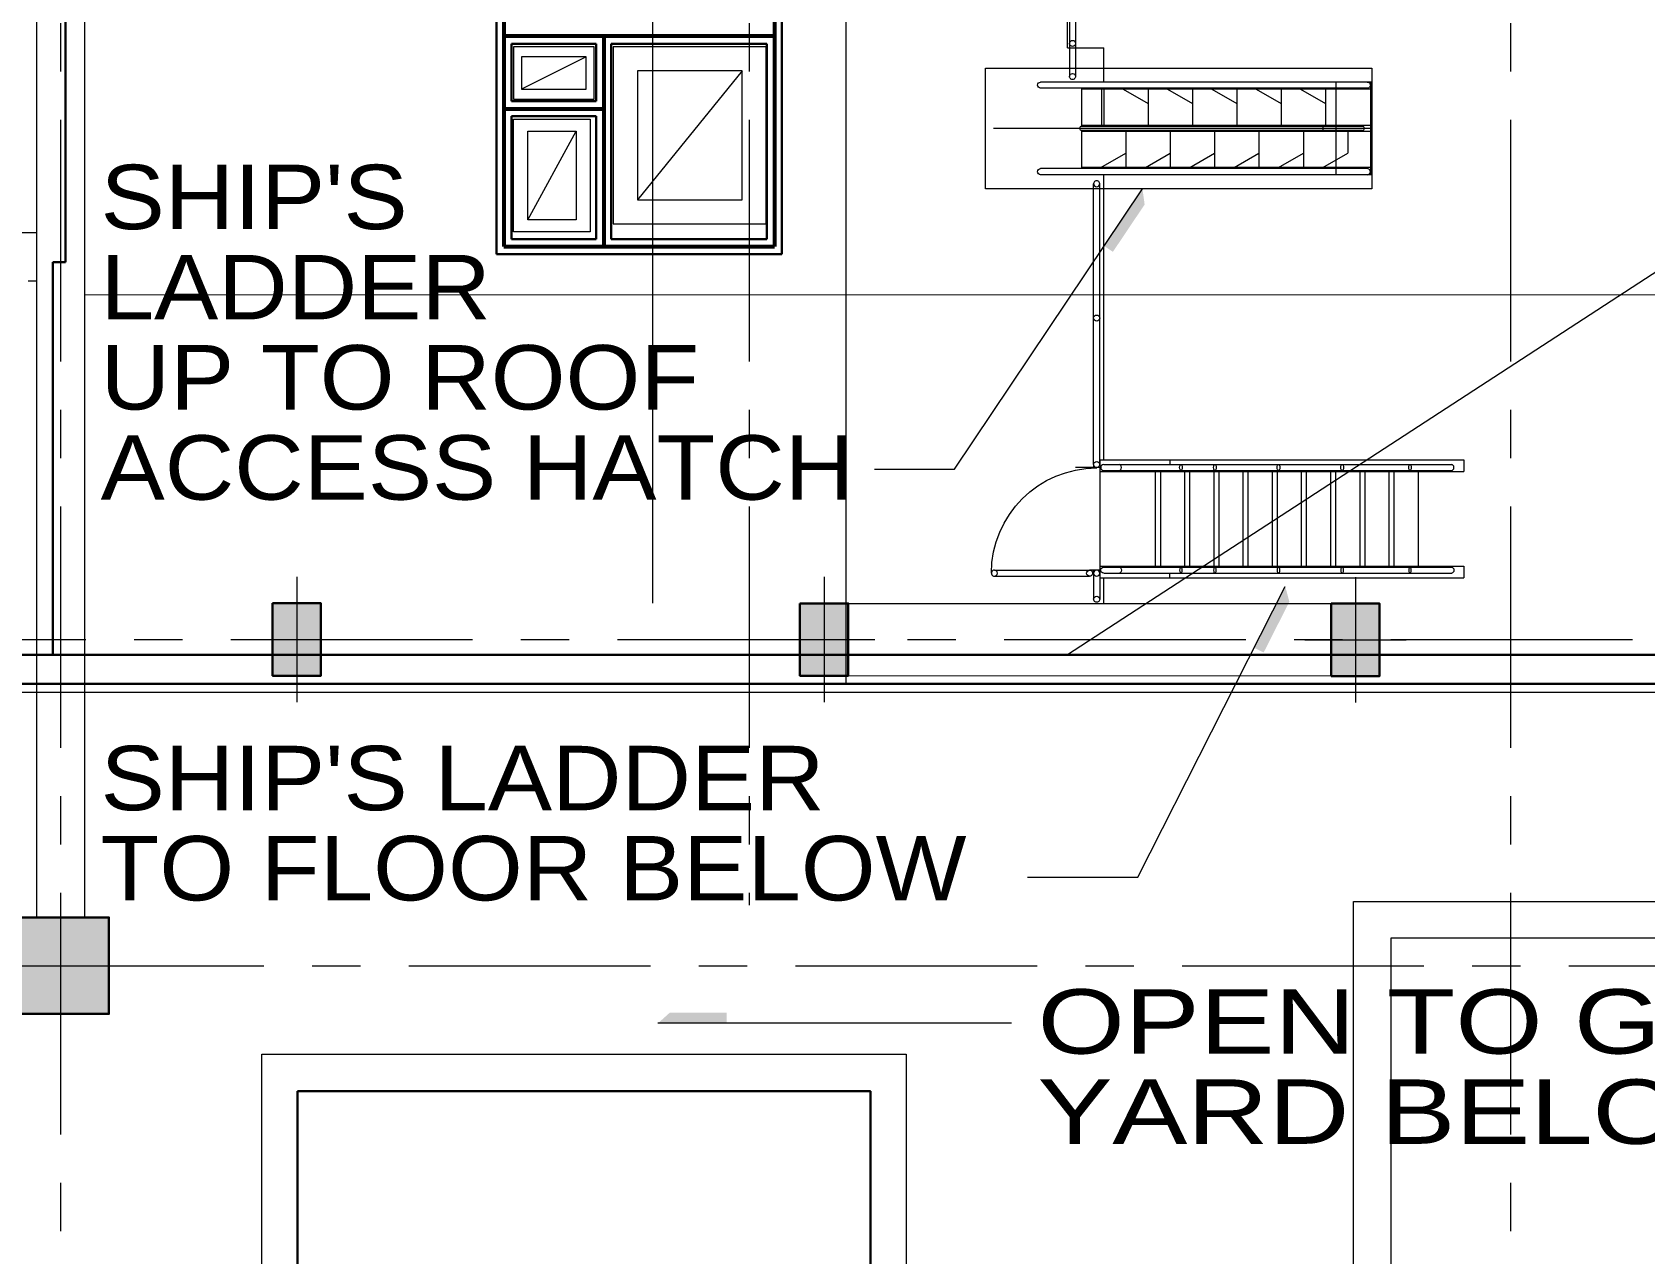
# Model space of a CAD drawing. Header units: inches. Extents: x -35176 to 0, y -3216 to 2257.
# Drawn here: x -14939.9 to -14539.5, y 295.6 to 599 of the extents above; entities that cross this region are included whole.
import ezdxf
from ezdxf import colors
from ezdxf.entities.mleader import LeaderData, LeaderLine
from ezdxf.enums import TextEntityAlignment as Align
from ezdxf.math import Vec2, Vec3

# ---------------------------------------------------------------- set-up
doc = ezdxf.new("R2010")
doc.units = ezdxf.units.IN
doc.header["$LTSCALE"] = 48
doc.header["$MEASUREMENT"] = 0
doc.linetypes.add('A114$0$CENTER', pattern=[2, 1.25, -0.25, 0.25, -0.25])
for name, color, linetype in [('A114$0$A-ANNO-PATT-13-14', 8, 'Continuous'), ('A114$0$A-ANNO-TEXT', 8, 'Continuous'), ('A114$0$A-COLS-COLS13-14', 8, 'Continuous'), ('A114$0$A-FLOR-HRAL', 8, 'Continuous'), ('A114$0$A-FLOR-OPN-TO-BELOW', 8, 'Continuous'), ('A114$0$A-FLOR-SLAB', 8, 'Continuous'), ('A114$0$A-FLOR-STRS', 8, 'Continuous'), ('A114$0$A-GRID-GRD13-14', 8, 'Continuous'), ('A114$0$A-GRID-GRDP0-15', 8, 'Continuous'), ('A114$0$A-HVAC-RDFF', 8, 'Continuous'), ('A114$0$A-WALL-FIRE', 8, 'Continuous'), ('A114$0$A-WALL-FULL-EXTR', 8, 'Continuous'), ('A114$0$A-WALL-FULL-INTR', 8, 'Continuous'), ('A114$0$E-POWER-GEN', 8, 'Continuous'), ('A114$0$Level 1', 8, 'Continuous'), ('A114$0$Level 27', 8, 'Continuous'), ('A114$0$M-CONC-PAD', 8, 'Continuous'), ('A114$0$M-HVAC-13TH', 8, 'Continuous'), ('A114$0$S-BEAM', 8, 'Continuous'), ('A114$0$S-STRUCT-ABOVE', 8, 'Continuous'), ('E-Anno-Keyn', 72, 'Continuous'), ('E-Anno-Note', 6, 'Continuous'), ('M-HVAC-text', 6, 'Continuous'), ('XREF', 7, 'Continuous')]:
    doc.layers.add(name, color=color, linetype=linetype)
doc.styles.add('A114$0$style-Arial', font='arial.ttf')
doc.styles.add('M08', font='arial.ttf', dxfattribs={"height": 7.68})
doc.styles.add('MAMEP ANNO', font='arial.ttf', dxfattribs={"height": 0.101562})
doc.styles.get("Standard").update_dxf_attribs({"font": 'simplex.shx'})

# ---------------------------------------------------------------- blocks, each defined once
blk = doc.blocks.new('A114')
at = {"layer": 'A114$0$A-ANNO-PATT-13-14', "lineweight": 0}
for points in [[(-22088.3836, 439.1759, 0), (-22076.3837, 439.1759, 0), (-22088.3836, 457.1759, 0), (-22076.3837, 457.1759, 0)], [(-21957.4341, 439.1601, 0), (-21945.4341, 439.1601, 0), (-21957.4341, 457.1601, 0), (-21945.4341, 457.1601, 0)], [(-21825.4845, 439.0827, 0), (-21813.4846, 439.0827, 0), (-21825.4845, 457.0827, 0), (-21813.4846, 457.0827, 0)]]:
    blk.add_solid(points, dxfattribs=at)
at = {"layer": 'A114$0$A-ANNO-PATT-13-14', "lineweight": 30}
blk.add_solid([(-22129.0236, 355.1574), (-22129.0236, 379.1574), (-22153.0236, 355.1574), (-22153.0236, 379.1574)], dxfattribs=at)
at = {"layer": 'A114$0$A-ANNO-TEXT', "lineweight": 0}
blk.add_line((-21904.9134, 352.8562), (-21992.674, 352.8562), dxfattribs=at)
at = {"layer": 'A114$0$A-ANNO-TEXT', "lineweight": 0, "flags": 128}
for points in [[(-21938.9164, 490.5193), (-21919.0658, 490.5193), (-21872.3835, 560.1351)], [(-21900.9129, 389.1184), (-21873.4878, 389.1184), (-21836.9209, 461.3796)]]:
    blk.add_lwpolyline(points, dxfattribs=at)
at = {"layer": 'A114$0$A-ANNO-TEXT', "lineweight": 0}
for points in [[(-21872.3835, 560.1351), (-21881.9048, 545.9362), (-21871.83, 556.224), (-21879.711, 544.4714)], [(-21872.3835, 560.1351), (-21881.9048, 545.9362), (-21871.83, 556.224), (-21879.711, 544.4714)], [(-21836.9209, 461.3796), (-21844.6399, 446.1257), (-21835.8947, 457.5651), (-21842.2838, 444.9392)], [(-21836.9209, 461.3796), (-21844.6399, 446.1257), (-21835.8947, 457.5651), (-21842.2838, 444.9392)], [(-21992.674, 352.8562), (-21975.5782, 352.8562), (-21989.7338, 355.4941), (-21975.5834, 355.4941)], [(-21992.674, 352.8562), (-21975.5782, 352.8562), (-21989.7338, 355.4941), (-21975.5834, 355.4941)]]:
    blk.add_solid(points, dxfattribs=at)
at = {"layer": 'A114$0$A-COLS-COLS13-14', "lineweight": 13}
for p, q in [((-22082.3836, 463.7513, 0.001), (-22082.3836, 432.6006, 0.001)), ((-21951.4341, 463.7354, 0.001), (-21951.4341, 432.5847, 0.001)), ((-21819.4845, 463.658, 0.001), (-21819.4845, 432.5074, 0.001)), ((-22094.959, 448.1759, 0.001), (-22069.8083, 448.1759, 0.001)), ((-21964.0094, 448.1601, 0.001), (-21938.8588, 448.1601, 0.001)), ((-21832.0599, 448.0827, 0.001), (-21806.9092, 448.0827, 0.001))]:
    blk.add_line(p, q, dxfattribs=at)
at = {"layer": 'A114$0$A-COLS-COLS13-14', "lineweight": 30}
for points in [[(-22088.3836, 457.1759), (-22076.3837, 457.1759), (-22076.3837, 439.1759), (-22088.3836, 439.1759)], [(-21957.4341, 457.1601), (-21945.4341, 457.1601), (-21945.4341, 439.1601), (-21957.4341, 439.1601)], [(-21825.4845, 457.0827), (-21813.4846, 457.0827), (-21813.4846, 439.0827), (-21825.4845, 439.0827)], [(-22153.0236, 355.1574, 0.0005), (-22129.0236, 355.1574, 0.0005), (-22129.0236, 379.1574, 0.0005), (-22153.0236, 379.1574, 0.0005)]]:
    blk.add_3dface(points, dxfattribs=at)
at = {"layer": 'A114$0$A-FLOR-HRAL', "lineweight": 13}
for p, q in [((-21890.4912, 713.8512), (-21890.4913, 588.0358)), ((-21888.9912, 713.1012), (-21888.9913, 588.0344)), ((-21884.4912, 491.6547), (-21884.4913, 561.3837)), ((-21882.9912, 491.6532), (-21882.9913, 561.3851)), ((-21909.1264, 465.404), (-21885.4913, 465.4032)), ((-21884.4913, 464.6532), (-21884.4913, 458.1868)), ((-21882.9913, 464.6532), (-21882.9913, 458.1853)), ((-21909.1264, 463.904), (-21885.4927, 463.9032))]:
    blk.add_line(p, q, dxfattribs=at)
at = {"layer": 'A114$0$A-FLOR-HRAL', "lineweight": 0}
for p, q in [((-21882.9913, 490.9032), (-21888.9913, 490.9032)), ((-21884.4913, 491.6547), (-21884.4913, 490.9032)), ((-21882.9913, 491.6532), (-21882.9913, 490.9032)), ((-21882.9913, 465.4032), (-21885.4913, 465.4032)), ((-21884.4913, 464.6518), (-21884.4913, 465.4032)), ((-21882.9913, 464.6532), (-21882.9913, 465.4032))]:
    blk.add_line(p, q, dxfattribs=at)
at = {"layer": 'A114$0$A-FLOR-HRAL', "lineweight": 0, "extrusion": (0, 0, -1)}
for centre, radius, start, end in [((21889.7413, 596.2446), 0.75, 0.112047, 180.000109), ((21889.7413, 596.2446), 0.75, 180.000109, 0.112047), ((21889.7413, 588.0344), 0.75, 0.112047, 180.000109), ((21883.7413, 464.6532), 26.1351, 360, 90), ((21883.7413, 491.6532), 0.75, 0.112047, 180.000109), ((21885.4913, 464.6532), 0.75, 270.112047, 90.000109), ((21883.7413, 458.1853), 0.75, 0.112047, 180.000109)]:
    blk.add_arc(centre, radius, start, end, dxfattribs=at)
at = {"layer": 'A114$0$A-FLOR-HRAL', "lineweight": 13, "extrusion": (0, 0, -1)}
for centre, start, end in [((21889.7413, 588.0344), 180.000109, 0.112047), ((21883.7413, 491.6532), 180.000109, 0.112047), ((21885.4913, 464.6532), 90.000109, 270.112047), ((21883.7413, 458.1853), 180.000109, 0.112047)]:
    blk.add_arc(centre, 0.75, start, end, dxfattribs=at)
at = {"layer": 'A114$0$A-FLOR-HRAL', "lineweight": 13}
for centre, start, end in [((-21883.7413, 561.3851), 0.000109, 180.112047), ((-21909.1264, 464.654), 90.000109, 270.112047), ((-21883.7413, 464.6532), 0.000109, 180.112047)]:
    blk.add_arc(centre, 0.75, start, end, dxfattribs=at)
at = {"layer": 'A114$0$A-FLOR-HRAL', "lineweight": 0}
for centre, start, end in [((-21883.7413, 561.3851), 180.112047, 0.000109), ((-21883.7413, 528.0192), 0, 359.999994), ((-21909.1264, 464.654), 270.112047, 90.000109), ((-21883.7413, 464.6532), 180.112047, 0.000109)]:
    blk.add_arc(centre, 0.75, start, end, dxfattribs=at)
at = {"layer": 'A114$0$A-FLOR-OPN-TO-BELOW', "lineweight": 0}
blk.add_line((-21419.7855, 751.0361), (-21890.993, 444.3798), dxfattribs=at)
at = {"layer": 'A114$0$A-FLOR-SLAB', "lineweight": 13}
for p, q in [((-21890.993, 595.125), (-21890.993, 715.103)), ((-21890.993, 595.125), (-21881.993, 595.1192)), ((-21881.993, 586.6351), (-21881.993, 595.1192)), ((-21881.993, 492.7782), (-21881.993, 563.6351)), ((-21881.993, 457.1191), (-21881.993, 463.5282))]:
    blk.add_line(p, q, dxfattribs=at)
at = {"layer": 'A114$0$A-FLOR-SLAB', "lineweight": 0}
for points in [[(-22008.5236, 595.4074), (-22028.5236, 595.4074), (-22028.5236, 582.4074), (-22008.5236, 582.4074)], [(-21965.7736, 595.4074), (-22003.7736, 595.4074), (-22003.7736, 551.4074), (-21965.7736, 551.4074)], [(-21965.7736, 595.4074), (-22003.7736, 595.4074), (-22003.7736, 551.4074), (-21965.7736, 551.4074)], [(-22028.5236, 577.4074), (-22009.5236, 577.4074), (-22009.5236, 549.4074), (-22028.5236, 549.4074)]]:
    blk.add_3dface(points, dxfattribs=at)
at = {"layer": 'A114$0$A-FLOR-STRS', "lineweight": 0}
for p, q in [((-21882.9913, 492.7782), (-21792.5888, 492.7784)), ((-21882.9913, 492.7782), (-21882.9913, 463.5282)), ((-21865.5379, 492.7783), (-21865.5379, 491.6533)), ((-21792.5888, 492.7784), (-21792.5888, 489.9034)), ((-21882.9913, 489.9032), (-21792.5888, 489.9034)), ((-21881.993, 491.6532), (-21795.5581, 491.6534)), ((-21881.993, 490.1532), (-21795.5581, 490.1534)), ((-21869.2498, 489.9033), (-21869.2498, 466.4033)), ((-21867.9281, 489.9033), (-21867.9281, 466.4033)), ((-21865.5379, 490.1533), (-21865.5379, 489.9033)), ((-21861.9281, 489.9033), (-21861.9281, 466.4033)), ((-21860.6792, 489.9033), (-21860.6792, 466.4033)), ((-21854.6792, 489.9033), (-21854.6792, 466.4033)), ((-21853.4303, 489.9033), (-21853.4303, 466.4033)), ((-21847.4303, 489.9033), (-21847.4303, 466.4033)), ((-21846.1814, 489.9033), (-21846.1814, 466.4033)), ((-21840.1814, 489.9033), (-21840.1814, 466.4033)), ((-21838.9325, 490.1533), (-21838.9325, 466.4033)), ((-21832.9325, 489.9033), (-21832.9325, 466.4033)), ((-21831.6836, 489.9033), (-21831.6836, 466.4033)), ((-21825.6836, 489.9034), (-21825.6836, 466.4034)), ((-21824.4347, 489.9034), (-21824.4347, 466.4034)), ((-21818.4347, 489.9034), (-21818.4347, 466.4034)), ((-21817.1858, 489.9034), (-21817.1858, 466.4034)), ((-21811.1858, 489.9034), (-21811.1858, 466.4034)), ((-21809.9369, 489.9034), (-21809.9369, 466.4034)), ((-21803.9369, 489.9034), (-21803.9369, 466.4034)), ((-21882.9912, 466.4032), (-21792.5888, 466.4034)), ((-21881.993, 466.1533), (-21795.5581, 466.1531)), ((-21881.993, 464.6533), (-21795.5581, 464.6531)), ((-21865.5379, 466.1533), (-21865.5379, 466.4033)), ((-21865.5379, 463.5283), (-21865.5379, 464.6533)), ((-21792.5888, 466.4034), (-21792.5888, 463.5284)), ((-21882.9912, 463.5282), (-21792.5888, 463.5284))]:
    blk.add_line(p, q, dxfattribs=at)
blk.add_arc((-21881.993, 490.9032), 0.75, 90.000119, 270.000119, dxfattribs=at)
at = {"layer": 'A114$0$A-FLOR-STRS', "lineweight": 0, "extrusion": (0, 0, -1)}
blk.add_arc((21881.993, 465.4033), 0.75, 270.000119, 90.000119, dxfattribs=at)
at = {"layer": 'A114$0$A-FLOR-STRS', "lineweight": 0}
for centre, ratio in [((-21878.1043, 490.9032), 0.69774849), ((-21795.5581, 490.9034), 0.69774855)]:
    blk.add_ellipse(centre, major_axis=(0, -0.75), ratio=ratio, start_param=0, end_param=3.14159265, dxfattribs=at)
for centre in [(-21862.8064, 490.9033), (-21854.3797, 490.9033), (-21838.5795, 490.9033), (-21822.7794, 490.9034), (-21805.9379, 490.9034)]:
    blk.add_ellipse(centre, major_axis=(0, 0.75), ratio=0.43796358, dxfattribs=at)
at = {"layer": 'A114$0$A-FLOR-STRS', "lineweight": 0, "extrusion": (0, 0, -1)}
for centre, ratio in [((-21878.1043, 465.4033), 0.69774849), ((-21795.5581, 465.4031), 0.69774855)]:
    blk.add_ellipse(centre, major_axis=(0, 0.75), ratio=ratio, start_param=0, end_param=3.14159265, dxfattribs=at)
for centre in [(-21862.8064, 465.4033), (-21854.3797, 465.4032), (-21838.5795, 465.4032), (-21822.7794, 465.4032), (-21805.9379, 465.4031)]:
    blk.add_ellipse(centre, major_axis=(0, -0.75), ratio=0.43796358, dxfattribs=at)
at = {"layer": 'A114$0$A-GRID-GRD13-14', "linetype": 'A114$0$CENTER', "lineweight": 0}
blk.add_line((-22194.7071, 448.1825, 0.0011), (-21414.536, 448.1309), dxfattribs=at)
at = {"layer": 'A114$0$A-GRID-GRDP0-15', "linetype": 'A114$0$CENTER', "lineweight": 0}
for p, q in [((-22141.0236, 2113.2362), (-22141.0236, -676.9042)), ((-21970.0136, 2113.2362), (-21970.0136, 382.209)), ((-21781.0236, 2113.2362), (-21781.0236, -676.9042)), ((-24358.5266, 367.1574), (-20364.9322, 367.1574))]:
    blk.add_line(p, q, dxfattribs=at)
at = {"layer": 'A114$0$A-HVAC-RDFF', "lineweight": 0}
for p, q in [((-22010.5236, 592.9074), (-22026.5236, 584.9074)), ((-21971.7736, 589.4074), (-21997.7736, 557.4074)), ((-22025.0236, 552.4074), (-22013.0236, 574.4074))]:
    blk.add_line(p, q, dxfattribs=at)
at = {"layer": 'A114$0$A-HVAC-RDFF', "lineweight": 13}
for points in [[(-22010.5236, 592.9074), (-22026.5236, 592.9074), (-22026.5236, 584.9074), (-22010.5236, 584.9074)], [(-21971.7736, 589.4074), (-21997.7736, 589.4074), (-21997.7736, 557.4074), (-21971.7736, 557.4074)], [(-22025.0236, 574.4074), (-22013.0236, 574.4074), (-22013.0236, 552.4074), (-22025.0236, 552.4074)]]:
    blk.add_3dface(points, dxfattribs=at)
at = {"layer": 'A114$0$A-WALL-FIRE', "lineweight": 53}
for p, q in [((-22030.9105, 652.143), (-22030.9105, 545.7847)), ((-21963.763, 652.143), (-21963.7636, 545.7846)), ((-22030.9102, 598.1303), (-21963.7633, 598.1303)), ((-22006.1085, 598.1304), (-22006.1088, 545.7846)), ((-22030.9105, 580.0013), (-22006.1086, 580.0013)), ((-22030.9105, 545.7847), (-21963.7636, 545.7846))]:
    blk.add_line(p, q, dxfattribs=at)
at = {"layer": 'A114$0$A-WALL-FULL-EXTR', "lineweight": 30}
for p, q in [((-22142.9425, 541.9201), (-22142.9425, 444.3802)), ((-21693.535, 444.3794), (-22223.5561, 444.3804)), ((-22216.3061, 437.1317), (-21946.0136, 437.1314)), ((-21681.0866, 437.1294), (-22216.3061, 437.1304))]:
    blk.add_line(p, q, dxfattribs=at)
at = {"layer": 'A114$0$A-WALL-FULL-EXTR', "lineweight": 13}
blk.add_line((-22214.3061, 435.1317), (-21677.57, 435.1312), dxfattribs=at)
at = {"layer": 'A114$0$A-WALL-FULL-INTR', "lineweight": 30}
for p, q in [((-21961.8886, 654.0944), (-21961.8886, 543.9096)), ((-22139.7648, 652.1544), (-22139.7649, 541.9201)), ((-22032.7758, 543.9097), (-22032.7758, 650.3398)), ((-22029.0364, 596.1596), (-22029.0371, 581.9097)), ((-22008.0121, 596.1596), (-22029.0364, 596.1596)), ((-22008.0121, 596.1596), (-22008.0128, 581.9097)), ((-22004.2621, 596.1596), (-22004.2636, 547.6596)), ((-21965.6386, 596.1596), (-22004.2621, 596.1596)), ((-21965.6386, 596.1596), (-21965.6386, 596.1595)), ((-21965.6386, 596.1596), (-21965.6386, 547.6596)), ((-22008.0128, 581.9097), (-22029.0371, 581.9097)), ((-22029.0371, 578.1597), (-22029.0378, 547.6597)), ((-22008.0129, 578.1597), (-22029.0371, 578.1597)), ((-22008.0129, 578.1597), (-22008.0136, 547.6597)), ((-22029.0378, 547.6597), (-22008.0136, 547.6596)), ((-22004.2636, 547.6596), (-21965.6386, 547.6596)), ((-22142.9425, 541.9201), (-22139.7649, 541.9201)), ((-22032.7758, 543.9097), (-21961.8886, 543.9096))]:
    blk.add_line(p, q, dxfattribs=at)
at = {"layer": 'A114$0$E-POWER-GEN', "lineweight": 0}
blk.add_3dface([(-21810.621, 374.0685), (-21486.621, 374.0685), (-21486.621, 287.5408), (-21810.621, 287.5408)], dxfattribs=at)
at = {"layer": 'A114$0$Level 27', "lineweight": 13}
for p, q in [((-21815.3835, 586.6351, 352.9729), (-21897.6864, 586.6351, 352.9729)), ((-21887.5034, 585.1351, 352.9729), (-21897.6864, 585.1351, 352.9729)), ((-21887.5034, 585.1351, 352.9729), (-21887.5034, 584.8851, 352.9729)), ((-21881.9949, 584.8851, 352.9729), (-21887.5034, 584.8851, 352.9729)), ((-21881.9949, 584.8851, 352.9729), (-21881.9949, 575.8851, 352.9729)), ((-21877.1694, 584.8851, 352.9729), (-21870.9779, 581.3105, 352.9729)), ((-21870.9779, 584.8851, 352.9729), (-21877.1694, 584.8851, 352.9729)), ((-21870.9779, 584.8851, 352.9729), (-21870.9779, 581.3105, 352.9729)), ((-21866.1525, 584.8851, 352.9729), (-21859.9695, 581.3154, 352.9729)), ((-21859.961, 584.8851, 352.9729), (-21866.1525, 584.8851, 352.9729)), ((-21859.961, 584.8851, 352.9729), (-21859.961, 581.3154, 352.9729)), ((-21855.1355, 584.8851, 352.9729), (-21848.9525, 581.3154, 352.9729)), ((-21848.944, 584.8851, 352.9729), (-21855.1355, 584.8851, 352.9729)), ((-21848.944, 584.8851, 352.9729), (-21848.944, 581.3154, 352.9729)), ((-21844.1185, 584.8851, 352.9729), (-21837.9355, 581.3154, 352.9729)), ((-21837.927, 584.8851, 352.9729), (-21844.1185, 584.8851, 352.9729)), ((-21837.927, 584.8851, 352.9729), (-21837.927, 581.3154, 352.9729)), ((-21833.1015, 584.8851, 352.9729), (-21826.9185, 581.3154, 352.9729)), ((-21826.9101, 584.8851, 352.9729), (-21833.1015, 584.8851, 352.9729)), ((-21826.9101, 584.8851, 352.9729), (-21826.9101, 581.3154, 352.9729)), ((-21824.3835, 586.6351, 352.9729), (-21824.3835, 563.6351, 352.9729)), ((-21881.9949, 575.8851, 352.9729), (-21887.5034, 575.8851, 352.9729)), ((-21887.5034, 575.8851, 352.9729), (-21887.5034, 575.6351, 352.9729)), ((-21887.5034, 574.6351, 352.9729), (-21887.5034, 565.1351, 352.9729)), ((-21882.6694, 565.3851, 352.9729), (-21876.4864, 568.9549, 352.9729)), ((-21876.4864, 568.9549, 352.9729), (-21876.4864, 565.3851, 352.9729)), ((-21871.6525, 565.3851, 352.9729), (-21865.4695, 568.9549, 352.9729)), ((-21865.4695, 568.9549, 352.9729), (-21865.4695, 565.3851, 352.9729)), ((-21860.6355, 565.3851, 352.9729), (-21854.4525, 568.9549, 352.9729)), ((-21854.4525, 568.9549, 352.9729), (-21854.4525, 565.3851, 352.9729)), ((-21849.6185, 565.3851, 352.9729), (-21843.4355, 568.9549, 352.9729)), ((-21843.4355, 568.9549, 352.9729), (-21843.4355, 565.3851, 352.9729)), ((-21838.6015, 565.3851, 352.9729), (-21832.4185, 568.9549, 352.9729)), ((-21832.4185, 568.9549, 352.9729), (-21832.4185, 565.3851, 352.9729)), ((-21887.5034, 565.1351, 352.9729), (-21897.6864, 565.1351, 352.9729)), ((-21876.4864, 565.3851, 352.9729), (-21882.6694, 565.3851, 352.9729)), ((-21865.4695, 565.3851, 352.9729), (-21871.6525, 565.3851, 352.9729)), ((-21854.4525, 565.3851, 352.9729), (-21860.6355, 565.3851, 352.9729)), ((-21843.4355, 565.3851, 352.9729), (-21849.6185, 565.3851, 352.9729)), ((-21832.4185, 565.3851, 352.9729), (-21838.6015, 565.3851, 352.9729)), ((-21815.3835, 563.6351, 352.9729), (-21897.6864, 563.6351, 352.9729))]:
    blk.add_line(p, q, dxfattribs=at)
at = {"layer": 'A114$0$Level 27', "lineweight": 0}
for p, q in [((-21816.536, 585.1351, 352.9729), (-21887.5034, 585.1351, 352.9729)), ((-21887.5034, 584.8851, 352.9729), (-21887.5034, 575.8851, 352.9729)), ((-21882.5034, 584.8851, 352.9729), (-21882.5034, 575.8851, 352.9729)), ((-21877.1694, 584.8851, 352.9729), (-21881.9949, 584.8851, 352.9729)), ((-21866.1525, 584.8851, 352.9729), (-21870.9779, 584.8851, 352.9729)), ((-21855.1355, 584.8851, 352.9729), (-21859.961, 584.8851, 352.9729)), ((-21844.1185, 584.8851, 352.9729), (-21848.944, 584.8851, 352.9729)), ((-21833.1015, 584.8851, 352.9729), (-21837.927, 584.8851, 352.9729)), ((-21827.5846, 585.1351, 352.9729), (-21827.5846, 584.8851, 352.9729)), ((-21815.786, 584.8851, 352.9729), (-21826.9101, 584.8851, 352.9729)), ((-21822.0846, 584.8851, 352.9729), (-21822.0846, 585.1351, 352.9729)), ((-21815.786, 586.6351, 352.9729), (-21815.786, 563.6351, 352.9729)), ((-21870.9779, 581.3105, 352.9729), (-21870.9779, 575.8851, 352.9729)), ((-21859.961, 581.3154, 352.9729), (-21859.961, 575.8851, 352.9729)), ((-21848.944, 581.3154, 352.9729), (-21848.944, 575.8851, 352.9729)), ((-21837.927, 581.3154, 352.9729), (-21837.927, 575.8851, 352.9729)), ((-21826.9101, 581.3154, 352.9729), (-21826.9101, 575.8851, 352.9729)), ((-21815.3835, 575.1351, 352.9729), (-21909.3835, 575.1351, 352.9729)), ((-21817.786, 575.6351, 352.9729), (-21887.5034, 575.6351, 352.9729)), ((-21817.786, 574.6351, 352.9729), (-21887.5034, 574.6351, 352.9729)), ((-21815.786, 574.3851, 352.9729), (-21887.5034, 574.3851, 352.9729)), ((-21815.786, 575.8851, 352.9729), (-21881.9949, 575.8851, 352.9729)), ((-21876.4864, 574.3851, 352.9729), (-21876.4864, 568.9549, 352.9729)), ((-21865.4695, 574.3851, 352.9729), (-21865.4695, 568.9549, 352.9729)), ((-21854.4525, 574.3851, 352.9729), (-21854.4525, 568.9549, 352.9729)), ((-21843.4355, 574.3851, 352.9729), (-21843.4355, 568.9549, 352.9729)), ((-21832.4185, 574.3851, 352.9729), (-21832.4185, 568.9549, 352.9729)), ((-21827.5846, 575.8851, 352.9729), (-21827.5846, 574.3851, 352.9729)), ((-21821.4016, 574.3851, 352.9729), (-21821.4016, 568.9549, 352.9729)), ((-21827.5846, 565.3851, 352.9729), (-21821.4016, 568.9549, 352.9729)), ((-21882.6694, 565.3851, 352.9729), (-21887.5034, 565.3851, 352.9729)), ((-21816.536, 565.1351, 352.9729), (-21887.5034, 565.1351, 352.9729)), ((-21871.6525, 565.3851, 352.9729), (-21876.4864, 565.3851, 352.9729)), ((-21860.6355, 565.3851, 352.9729), (-21865.4695, 565.3851, 352.9729)), ((-21849.6185, 565.3851, 352.9729), (-21854.4525, 565.3851, 352.9729)), ((-21838.6015, 565.3851, 352.9729), (-21843.4355, 565.3851, 352.9729)), ((-21815.786, 565.3851, 352.9729), (-21832.4185, 565.3851, 352.9729)), ((-21827.5846, 565.3851, 352.9729), (-21827.5846, 565.1351, 352.9729))]:
    blk.add_line(p, q, dxfattribs=at)
at = {"layer": 'A114$0$Level 27', "lineweight": 13, "extrusion": (0, 0, -1)}
for centre in [(21897.6864, 585.8851, -352.9729), (21897.6864, 564.3851, -352.9729)]:
    blk.add_arc(centre, 0.75, 270, 90, dxfattribs=at)
at = {"layer": 'A114$0$Level 27', "lineweight": 0, "extrusion": (0, 0, -1)}
blk.add_arc((21816.536, 585.8851, -352.9729), 0.75, 89.999821, 270, dxfattribs=at)
at = {"layer": 'A114$0$Level 27', "lineweight": 13}
blk.add_arc((-21887.5034, 575.1351, 352.9729), 0.5, 90, 270, dxfattribs=at)
at = {"layer": 'A114$0$Level 27', "lineweight": 0}
for centre, radius, start in [((-21817.786, 575.1351, 352.9729), 0.5, 270), ((-21816.536, 564.3851, 352.9729), 0.75, 269.999821)]:
    blk.add_arc(centre, radius, start, 90, dxfattribs=at)
blk.add_3dface([(-21911.3835, 590.1351, 352.9729), (-21815.3835, 590.1351, 352.9729), (-21815.3835, 560.1351, 352.9729), (-21911.3835, 560.1351, 352.9729)], dxfattribs=at)
at = {"layer": 'A114$0$M-CONC-PAD', "lineweight": 0}
for points in [[(-21477.996, 279.0408, 352.9729), (-21819.996, 279.0408, 352.9729), (-21819.996, 383.0685, 352.9729), (-21477.996, 383.0685, 352.9729)], [(-22091.0212, 345.1533), (-21931.0454, 345.1533), (-21931.0454, 259.1658), (-22091.0212, 259.1658)]]:
    blk.add_3dface(points, dxfattribs=at)
at = {"layer": 'A114$0$M-HVAC-13TH', "lineweight": 30}
blk.add_3dface([(-22082.1462, 335.9658), (-21939.9204, 335.9658), (-21939.9204, 268.1658), (-22082.1462, 268.1658)], dxfattribs=at)
at = {"layer": 'A114$0$S-BEAM', "lineweight": 0}
for p, q in [((-22147.0236, 1009.1489), (-22147.0236, 435.1304)), ((-22135.0236, 435.1302), (-22135.0236, 642.0895)), ((-22147.0236, 549.1713), (-22490.0241, 549.1707)), ((-22147.0236, 537.1636), (-22149.0665, 537.1636)), ((-21945.4341, 457.1601), (-21825.4845, 457.0827)), ((-21825.4845, 439.0827), (-21945.4341, 439.1601))]:
    blk.add_line(p, q, dxfattribs=at)
at = {"layer": 'A114$0$S-BEAM', "lineweight": 13}
for p, q in [((-22147.0236, 435.1304), (-22147.0236, 379.1574)), ((-22135.0236, 379.1574), (-22135.0236, 435.1304)), ((-22214.3061, 379.1574), (-22141.0236, 379.1574)), ((-22214.3061, 355.1574), (-22129.7697, 355.1574))]:
    blk.add_line(p, q, dxfattribs=at)
at = {"layer": 'A114$0$S-STRUCT-ABOVE', "lineweight": 13}
for p, q in [((-21994.0136, 939.1074), (-21994.0136, 457.1649)), ((-21946.0136, 939.1074), (-21946.0136, 437.1299)), ((-22135.0236, 533.8549), (-21485.2609, 533.7236))]:
    blk.add_line(p, q, dxfattribs=at)
at = {"layer": 'A114$0$A-ANNO-TEXT', "lineweight": 13, "style": 'A114$0$style-Arial', "width": 1.06875}
for s, height, p in [("SHIP'S", 16, (-22131.0775, 566.1053)), ('LADDER', 16, (-22131.0775, 543.7053)), ('UP TO ROOF', 16, (-22131.0775, 521.3053)), ('ACCESS HATCH', 15.999998, (-22131.0775, 498.9053))]:
    blk.add_text(s, height=height, dxfattribs=at).set_placement(p, align=Align.TOP_LEFT)
at = {"layer": 'A114$0$A-ANNO-TEXT', "lineweight": 70, "style": 'A114$0$style-Arial', "width": 1.06875}
for s, p in [("SHIP'S LADDER", (-22131.0775, 421.7689)), ('TO FLOOR BELOW', (-22131.0775, 399.3689))]:
    blk.add_text(s, height=15.999998, dxfattribs=at).set_placement(p, align=Align.TOP_LEFT)
at = {"layer": 'A114$0$Level 1', "lineweight": 70, "style": 'A114$0$style-Arial', "width": 1.246875}
for s, height, p in [('OPEN TO GENERATOR', 15.999998, (-21898.4189, 361.3021)), ('YARD BELOW', 16, (-21898.4189, 338.9021))]:
    blk.add_text(s, height=height, dxfattribs=at).set_placement(p, align=Align.TOP_LEFT)
blk = doc.blocks.new('MLD-KeyNote')
at = {"color": 0, "linetype": 'Continuous', "transparency": 16777216}
blk.add_lwpolyline([(-0.09375, -0.09375), (0.09375, -0.09375), (0.09375, 0.09375), (-0.09375, 0.09375)], close=True, dxfattribs=at)
at = {"color": 0, "linetype": 'ByBlock', "transparency": 16777216, "style": 'MAMEP ANNO'}
blk.add_attdef('ID', text='', height=0.10156, dxfattribs=at).set_placement((0, 0), align=Align.MIDDLE_CENTER)

msp = doc.modelspace()

# ---------------------------------------------------------------- block references
at = {"layer": 'XREF'}
msp.add_blockref('A114', (7208.12, 0), dxfattribs=at)

# ---------------------------------------------------------------- leaders
at = {"layer": 'E-Anno-Keyn'}
ml = msp.add_multileader_block('Standard', dxfattribs=at)
ml.set_content('MLD-KeyNote', color=256, scale=96)
ml.set_attribute('ID', '1', width=0)
ml.set_leader_properties(color=256, linetype='Continuous')
ml.build(insert=Vec2(0, 0))
ml.multileader.update_dxf_attribs({"has_dogleg": 0, "text_left_attachment_type": 2, "text_right_attachment_type": 2, "dogleg_length": 3.84, "arrow_head_size": 12, "scale": 96})
ctx = ml.context
ctx.base_point, ctx.scale, ctx.char_height, ctx.arrow_head_size, ctx.landing_gap_size, ctx.plane_origin = Vec3(-22834.24, 1024.13), 96, 737.28, 12, 384, Vec3(-22922.48, 966.89)
ctx.left_attachment, ctx.right_attachment = 2, 2
notes = []
notes.append((ctx, [(0, (0, 0, 0), (0, 0), (1, 0), 1, [])]))
ctx.block.insert = Vec3(-22825.24, 1024.13)
at = {"layer": 'E-Anno-Note'}
ml = msp.add_multileader_mtext('Standard', dxfattribs=at)
ml.set_content('LOCATED AT PENTHOUSE LEVEL', color=256, style='MAMEP ANNO')
ml.set_leader_properties(color=256, linetype='Continuous')
ml.build(insert=Vec2(0, 0))
ml.multileader.update_dxf_attribs({"has_dogleg": 0, "text_right_attachment_type": 3, "dogleg_length": 3.84, "arrow_head_size": 12, "scale": 96})
ctx = ml.context
ctx.base_point, ctx.scale, ctx.char_height, ctx.arrow_head_size, ctx.landing_gap_size, ctx.plane_origin = Vec3(-22110.65, 547.69), 96, 7.68, 12, 3.75, Vec3(-22160.52, 562.55)
ctx.right_attachment = 3
notes.append((ctx, [(1, (1, 1, 0), (-21632.21, 534.62), (-1, 0), 369, [(0, [(-22171.61, 535.64), (-22117.73, 547.69)], 0, []), (1, [(-21964.55, 457.15), (-21990.37, 534.62)], 0, [])])]))
ctx.mtext.insert, ctx.mtext.width, ctx.mtext.flow_direction = Vec3(-22106.9, 551.6), 134.1946, 5
at = {"layer": 'M-HVAC-text'}
ml = msp.add_multileader_mtext('Standard', dxfattribs=at)
ml.set_content('{\\L2-EUH-PH-1}', color=256, style='M08')
ml.set_leader_properties(color=256)
ml.build(insert=Vec2(0, 0))
ml.multileader.update_dxf_attribs({"has_dogleg": 0, "text_left_attachment_type": 2, "text_right_attachment_type": 2, "dogleg_length": 3.84, "arrow_head_size": 7.69})
ctx = ml.context
ctx.base_point, ctx.char_height, ctx.arrow_head_size, ctx.landing_gap_size, ctx.plane_origin = Vec3(-23317.75, 983.83), 7.68, 7.69, 4, Vec3(-23320.37, 949.75)
ctx.left_attachment, ctx.right_attachment, ctx.text_align_type = 2, 2, 2
notes.append((ctx, [(0, (0, 0, 0), (0, 0), (1, 0), 1, [])]))
ctx.mtext.insert, ctx.mtext.alignment, ctx.mtext.flow_direction = Vec3(-23255.82, 988.45), 3, 5
ml = msp.add_multileader_mtext('Standard', dxfattribs=at)
ml.set_content('{\\L2-AHU-PH-1}', color=256, style='M08')
ml.set_leader_properties(color=256)
ml.build(insert=Vec2(0, 0))
ml.multileader.update_dxf_attribs({"has_dogleg": 0, "text_left_attachment_type": 2, "text_right_attachment_type": 2, "dogleg_length": 3.84, "arrow_head_size": 7.69})
ctx = ml.context
ctx.base_point, ctx.char_height, ctx.arrow_head_size, ctx.landing_gap_size, ctx.plane_origin = Vec3(-23298.69, 755.99), 7.68, 7.69, 4, Vec3(-23313.18, 730.43)
ctx.left_attachment, ctx.right_attachment, ctx.text_align_type = 2, 2, 2
notes.append((ctx, [(0, (0, 0, 0), (0, 0), (1, 0), 1, [])]))
ctx.mtext.insert, ctx.mtext.alignment, ctx.mtext.flow_direction = Vec3(-23236.77, 760.61), 3, 5
ml = msp.add_multileader_mtext('Standard', dxfattribs=at)
ml.set_content('{\\L2-AHU-PH-7}', color=256, style='M08')
ml.set_leader_properties(color=256)
ml.build(insert=Vec2(0, 0))
ml.multileader.update_dxf_attribs({"has_dogleg": 0, "text_left_attachment_type": 2, "text_right_attachment_type": 2, "dogleg_length": 3.84, "arrow_head_size": 7.69})
ctx = ml.context
ctx.base_point, ctx.char_height, ctx.arrow_head_size, ctx.landing_gap_size, ctx.plane_origin = Vec3(-22587.21, 659.02, 0), 7.68, 7.69, 4, Vec3(-22755.43, 646.1, 0)
ctx.left_attachment, ctx.right_attachment, ctx.text_align_type = 2, 2, 2
notes.append((ctx, [(0, (0, 0, 0), (0, 0), (1, 0), 1, [])]))
ctx.mtext.insert, ctx.mtext.width, ctx.mtext.alignment, ctx.mtext.flow_direction = Vec3(-22523.8, 663.64, 0), 0.7252, 3, 5
for ctx, leaders in notes:
    for number, flags, end, landing, length, lines in leaders:
        leader = LeaderData()
        leader.index, (leader.has_last_leader_line, leader.has_dogleg_vector, leader.attachment_direction) = number, flags
        leader.last_leader_point, leader.dogleg_vector, leader.dogleg_length = Vec3(end), Vec3(landing), length
        for number, points, colour, breaks in lines:
            line = LeaderLine()
            line.index, line.vertices, line.color, line.breaks = number, Vec3.list(points), colors.encode_raw_color(colour), breaks
            leader.lines.append(line)
        ctx.leaders.append(leader)

doc.saveas('drawing.dxf')
